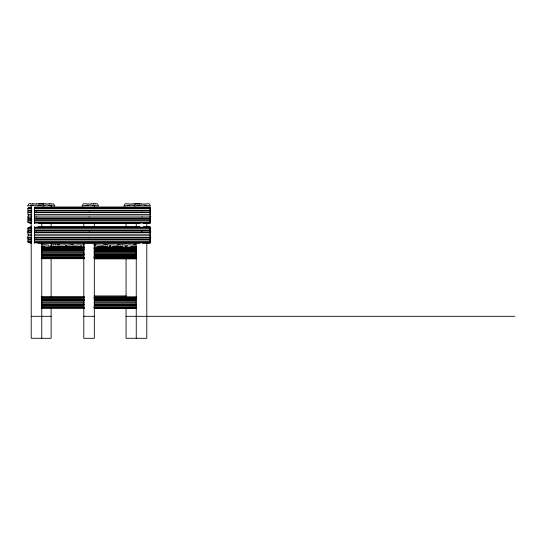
<?xml version="1.0" encoding="UTF-8"?>
<svg xmlns="http://www.w3.org/2000/svg" width="542" height="542" viewBox="0 0 542 542"><rect width="100%" height="100%" fill="white"/><g stroke="black" fill="none" stroke-linecap="round" stroke-linejoin="round"><path stroke-width="0.81" d="M27.1 231.956L27.168 231.834M27.236 237.836L27.1 237.836M150.784 216.773L150.906 216.597M150.784 231.99L150.906 231.908M150.771 237.836L150.879 237.667M36.368 211.095L36.199 211.163M36.307 231.956L36.368 231.908M36.368 237.884L36.28 237.762M89.132 216.99L89.145 216.854M141.841 211.082L141.821 210.926M141.835 237.836L141.862 237.681M31.768 210.221L27.825 210.221L27.994 208.148L31.124 206.99M31.768 229.943L27.825 229.943L27.994 227.87L31.124 226.712M89.383 211.143L89.288 211.15M89.328 237.897L89.132 237.897M142.045 216.99L142.038 216.773M65.352 247.017L66.625 244.842L69.146 245.187L69.146 244.788L70.494 244.788L71.049 245.187L71.049 244.788L72.845 244.788L72.845 245.187L80.494 244.801L81.903 247.017C71.368 246.366 60.86 246.366 50.325 247.017L51.483 244.903L53.556 244.788L53.556 245.187L54.119 244.788L55.46 244.788L55.46 245.187L56.022 244.788L57.811 244.788L57.811 245.187L65.46 244.801L66.869 247.017M109.281 247.017L110.69 244.801L118.339 245.187L118.339 244.788L120.128 244.788L120.69 245.187L120.69 244.788L122.031 244.788L122.594 245.187L122.594 244.788L124.667 244.903L125.825 247.017M126.489 247.017L127.898 244.801L135.547 245.187L135.547 244.788M39.376 204.002L39.912 203.711M81.429 244.984L83.651 244.693L84.213 245.086L84.213 244.693M89.2 231.847L89.071 232.051M36.138 216.834L36.287 216.773M149.856 222.525L150.29 220.303L34.505 220.303M149.856 242.247L150.29 240.025L34.505 240.025M146.997 223.534L148.244 223.067M96.923 247.017C100.514 245.993 104.531 245.993 108.122 247.017M111.957 247.017C115.548 245.993 119.558 245.993 123.156 247.017M33.502 205.296L27.473 205.94L29.024 203.711L30.704 203.711L30.704 204.104L32.608 203.711L32.608 204.104L33.17 203.711L36.531 204.104L36.531 203.711L38.319 203.711L38.882 204.104L38.882 203.711L43.495 203.711L43.495 204.104L44.058 203.711L45.846 203.711L45.846 204.104L49.207 203.711L49.207 204.104L49.769 203.711L51.111 203.711L51.111 204.104L53.353 203.711L54.905 205.94L48.875 205.296M43.231 205.404L44.397 205.296M88.061 205.296L82.025 205.94L83.434 203.724L91.083 204.104L91.083 203.711L92.878 203.711L93.434 204.104L93.434 203.711L94.782 203.711L95.338 204.104L95.338 203.711L97.418 203.826L98.576 205.94L92.54 205.296M135.547 203.711L133.989 205.94L140.026 205.296M129.829 205.296L123.793 205.94L125.202 203.724L132.851 204.104L132.851 203.711L134.646 203.711L135.202 204.104L135.202 203.711L139.131 203.711L139.131 204.104L139.687 203.711L141.482 203.711L141.482 204.104L149.131 203.724L150.54 205.94L144.504 205.296M130.785 246.542L136.252 246.38M40.867 205.262L31.212 205.262L31.212 338.289L51.124 338.289L51.124 308.825M44.132 205.262L51.124 205.262L51.124 206.942M86.097 205.262L94.322 205.262L94.322 206.942M127.336 205.262L134.308 205.296M138.054 205.262L146.713 205.262M29.871 207.464L31.45 207.464M34.505 207.464L150.066 207.464M28.259 207.999L31.416 207.999M34.505 207.999L150.066 207.999M27.825 208.541L31.768 208.541M34.505 208.541L150.066 208.541M34.505 210.221L150.29 210.221L149.856 207.999M31.768 210.784L27.825 210.784L27.825 212.125L31.768 212.125M34.505 210.784L150.29 210.784L150.29 212.125L34.505 212.125M31.768 212.688L27.825 212.688L27.825 214.476L31.768 214.476M34.505 212.688L150.29 212.688L150.29 214.476L34.505 214.476M31.768 216.048L27.825 216.048L27.825 217.837L31.768 217.837M34.505 216.048L150.29 216.048L150.29 217.837L34.505 217.837M31.768 218.399L27.825 218.399L27.825 219.74L31.768 219.74M34.505 218.399L150.29 218.399L150.29 219.74L34.505 219.74M31.768 220.303L27.825 220.303L27.994 222.376L31.124 223.534M27.825 221.983L31.768 221.983M34.505 221.983L150.066 221.983M28.259 222.525L31.416 222.525M34.505 222.525L150.066 222.525M29.871 223.067L31.45 223.067M34.505 223.067L150.066 223.067M38.719 223.534L139.944 223.534M143.318 223.534L150.066 223.534L150.066 206.99L34.505 206.99L34.505 223.534M37.879 226.712L139.944 226.712M143.318 226.712L150.066 226.712L150.066 243.256L142.471 243.256M29.871 227.186L31.45 227.186M34.505 227.186L150.066 227.186M28.259 227.728L31.416 227.728M34.505 227.728L150.066 227.728M27.825 228.263L31.768 228.263M34.505 228.263L150.066 228.263M34.505 229.943L150.29 229.943L149.856 227.728M31.768 230.506L27.825 230.506L27.825 231.847L31.768 231.847M34.505 230.506L150.29 230.506L150.29 231.847L34.505 231.847M31.768 232.41L27.825 232.41L27.825 234.198L31.768 234.198M34.505 232.41L150.29 232.41L150.29 234.198L34.505 234.198M31.768 235.77L27.825 235.77L27.825 237.559L31.768 237.559M34.505 235.77L150.29 235.77L150.29 237.559L34.505 237.559M31.768 238.121L27.825 238.121L27.825 239.462L31.768 239.462M34.505 238.121L150.29 238.121L150.29 239.462L34.505 239.462M31.768 240.025L27.825 240.025L27.994 242.098L31.124 243.256M27.825 241.705L31.768 241.705M34.505 241.705L150.066 241.705M28.259 242.247L31.416 242.247M34.505 242.247L150.066 242.247M29.871 242.789L31.45 242.789M34.505 242.789L150.066 242.789M37.879 243.256L139.944 243.256M41.436 244.476L42.086 244.476M58.082 244.476L59.566 244.476M71.476 244.476L72.96 244.476M104.741 244.476L106.225 244.476M117.926 244.476L119.409 244.476M133.921 244.476L135.405 244.476M41.436 244.557L42.086 244.557M58.082 244.557L59.566 244.557M71.476 244.557L72.96 244.557M104.741 244.557L106.225 244.557M117.926 244.557L119.409 244.557M133.921 244.557L135.405 244.557M93.732 244.693L95.954 244.984M41.388 246.38L44.79 246.488M105.175 246.386L105.792 246.386M58.522 246.441L59.119 246.441M71.91 246.441L72.526 246.488M105.792 246.488L105.175 246.488L105.792 246.596M118.976 246.488L118.359 246.488L118.976 246.596M134.355 246.488L134.972 246.488M71.91 246.644L72.526 246.596M134.355 246.542L134.972 246.596M71.91 246.752L72.526 246.698M105.175 246.752L105.792 246.698M118.427 246.698L118.962 246.698M134.558 246.698L134.972 246.698M71.91 246.854L72.526 246.854M105.792 246.8L105.175 246.854L105.792 246.908M41.172 246.888L84.572 246.888M71.91 247.057L72.526 247.057M136.32 247.064L94.247 247.017L95.656 244.801L103.305 245.187L103.305 244.788L105.101 244.788L105.656 245.187L105.656 244.788L107.004 244.788L107.56 245.187L107.56 244.788L109.64 244.903L110.798 247.017M71.91 247.213L72.526 247.213M105.175 247.166L105.792 247.213M71.91 247.267L72.526 247.321M105.175 247.321L105.792 247.321M71.91 247.369L72.526 247.423L72.066 247.45M105.175 247.369L105.792 247.423M105.175 247.477L105.792 247.525M41.328 247.687L84.45 247.687M93.861 247.863L136.157 247.863M41.775 248.04L84.477 248.04M93.719 248.222L136.421 248.222M41.599 248.392L83.963 248.392M94.24 248.575L136.598 248.575M41.558 249.489L84.267 249.489M94.24 249.672L136.598 249.672M41.558 249.855L84.267 249.855M94.24 250.038L136.598 250.038M41.599 250.736L83.963 250.736M94.064 250.912L136.598 250.912M41.599 251.102L83.963 251.102M94.064 251.278L136.598 251.278M41.558 252.274L84.267 252.274M94.064 252.45L136.598 252.45M41.558 253.297L84.267 253.297M94.064 253.473L136.598 253.473M41.558 254.462L84.267 254.462M94.24 254.645L136.598 254.645M41.558 254.828L84.267 254.828M94.24 255.011L136.598 255.011M41.599 255.709L83.963 255.709M94.064 255.885L136.598 255.885M41.599 256.075L83.963 256.075M94.064 256.251L136.598 256.251M41.599 257.172L83.963 257.172M94.24 257.348L136.598 257.348M41.775 257.525L84.477 257.525M93.719 257.701L136.421 257.701M41.328 257.877L84.45 257.877M93.861 258.053L136.157 258.053M41.172 258.683L84.572 258.683M94.525 258.859L136.32 258.859M94.139 295.932L126.32 295.932M41.172 296.623L84.572 296.623M94.606 296.799L136.401 296.799M41.328 297.423L84.45 297.423M93.942 297.599L136.245 297.599M41.775 297.775L84.477 297.775M93.8 297.951L136.503 297.951M41.599 298.127L83.963 298.127M94.328 298.31L135.967 298.31M41.558 299.225L84.267 299.225M94.145 299.401L136.015 299.401M41.558 299.59L84.267 299.59M94.145 299.767L136.015 299.767M41.558 300.471L84.267 300.471M94.328 300.647L135.967 300.647M41.558 300.837L84.267 300.837M94.328 301.013L135.967 301.013M41.558 302.002L84.267 302.002M94.145 302.185L136.015 302.185M41.558 303.032L84.267 303.032M94.145 303.208L136.015 303.208M41.558 304.197L84.267 304.197M94.328 304.38L135.967 304.38M41.558 304.563L84.267 304.563M94.328 304.746L135.967 304.746M41.599 305.444L83.963 305.444M94.145 305.62L136.015 305.62M41.599 305.81L83.963 305.81M94.145 305.986L136.015 305.986M41.599 306.907L83.963 306.907M94.328 307.084L135.967 307.084M41.775 307.26L84.477 307.26M93.8 307.436L136.503 307.436M41.328 307.612L84.45 307.612M93.942 307.788L136.245 307.788M41.172 308.412L84.572 308.412M94.606 308.594L136.401 308.594M31.212 316.311L41.761 316.311M41.863 316.311L51.124 316.311M83.78 316.311L94.322 316.311M126.056 316.311L514.9 316.311M138.786 203.711L139.328 204.002M42.466 203.711L44.017 205.94L37.981 205.296M49.193 246.17L48.252 244.801L45.867 245.187L45.867 244.788L44.525 244.788L43.963 245.187L43.963 244.788L42.174 244.788L42.174 245.187M146.794 222.945L146.794 227.152M146.794 243.148L146.794 338.289L126.056 338.289L126.056 308.825M137.783 203.711L137.783 204.104L137.228 203.711M137.106 203.711L137.106 204.104M136.55 203.711L136.55 204.104M136.252 222.945L136.252 227.152M136.252 243.148L136.252 338.289M135.148 244.449L134.186 244.449M126.056 222.945L126.056 227.152M126.056 243.148L126.056 246.515M126.056 259.144L126.056 296.196M119.152 244.449L118.19 244.449M105.968 244.449L105.006 244.449M94.322 222.945L94.322 227.152M94.322 243.148L94.322 338.289L83.78 338.289L83.78 243.148M83.78 222.945L83.78 227.152M72.696 244.449L71.734 244.449M59.308 244.449L58.346 244.449M51.124 222.945L51.124 227.152M51.124 243.148L51.124 245.675M51.124 259.144L51.124 296.196M42.154 203.711L42.154 204.104M41.761 222.945L41.761 227.152M41.761 243.148L41.761 338.289M41.592 203.711L41.592 204.104M40.785 203.711L40.785 204.104L40.223 203.711M34.505 226.712L34.505 243.256M28.414 210.221L28.414 210.784M28.414 212.125L28.414 212.688M28.414 214.476L28.414 216.048M28.414 217.837L28.414 218.399M28.414 219.74L28.414 220.303M28.414 229.943L28.414 230.506M28.414 231.847L28.414 232.41M28.414 234.198L28.414 235.77M28.414 237.559L28.414 238.121M28.414 239.462L28.414 240.025M141.774 231.908L142.126 232.003L141.794 231.868"/></g></svg>
